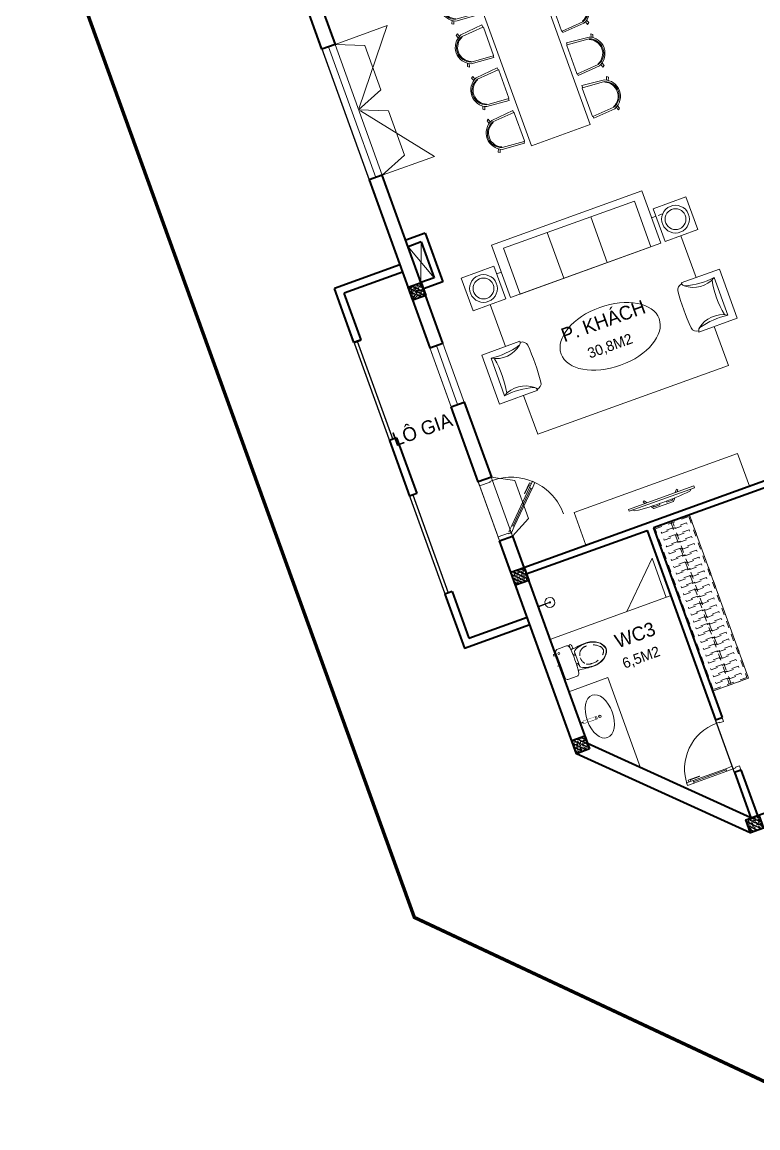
# Model space of a CAD drawing. Header units: metres. Extents: x 568336 to 569219, y 2065964 to 2066430.
# Drawn here: x 568574.76 to 568585.35, y 2066333.66 to 2066349.57 of the extents above; entities that cross this region are included whole.
import ezdxf

# ---------------------------------------------------------------- set-up
doc = ezdxf.new("R2010")
doc.units = ezdxf.units.M
for name, pattern in [('$AUDIT_BAD_LTYPE2', [0]), ('HIDDEN', [0.375, 0.25, -0.125]), ('HIDDEN2', [0.1875, 0.125, -0.0625]), ('X-5M-G-MB PHONGNGU$0$HIDDEN2', [0.1875, 0.125, -0.0625]), ('xref-thap C (mb tang 32-2)$0$HIDDEN', [0.375, 0.25, -0.125])]:
    doc.linetypes.add(name, pattern=pattern)
doc.layers.get('0').update_dxf_attribs({"linetype": 'CONTINUOUS'})
doc.layers.get('DEFPOINTS').update_dxf_attribs({"linetype": 'CONTINUOUS'})
for name, color, linetype, lineweight in [('-DIM', 9, 'CONTINUOUS', 13), ('-DOOR', 137, 'CONTINUOUS', 9), ('-FURNITURE', 46, 'CONTINUOUS', 9), ('-HATCH', 8, 'CONTINUOUS', 5), ('-HIDE', 3, 'HIDDEN', 13), ('-LINE1', 7, 'CONTINUOUS', 18), ('-LINE2', 252, 'CONTINUOUS', 9), ('-STEEL1', 1, 'CONTINUOUS', 35), ('-WALL', 4, 'CONTINUOUS', 35), ('TEXT25', 2, 'CONTINUOUS', 13)]:
    doc.layers.add(name, color=color, linetype=linetype, lineweight=lineweight)
for name, color, linetype in [('-HATCH CONCRETE', 54, 'CONTINUOUS'), ('LoLK', 6, 'CONTINUOUS'), ('TIMDUONG', 1, 'CONTINUOUS')]:
    doc.layers.add(name, color=color, linetype=linetype)
doc.styles.add('SVN_AVO_thuong', font='')
doc.styles.add('T1', font='', dxfattribs={"height": 200})
doc.styles.get('SVN_AVO_thuong').set_extended_font_data('SVN-Avo')
doc.styles.get('T1').set_extended_font_data('VNgeometric Light')

# ---------------------------------------------------------------- blocks, each defined once
blk = doc.blocks.new('*U243')
at = {"linetype": 'X-5M-G-MB PHONGNGU$0$HIDDEN2'}
for points in [[(0, 600.0000000004657), (0, 0), (2722.176545801273, -1.003672387826384e-09), (2722.176545801273, 599.9999999994619)], [(2702.176545801273, 579.9996613713886), (2702.176545801273, 19.99966137138877), (20, 20.00000000046566), (20, 580.0000000004657)], [(2702.176545801273, 286.6991212944708), (2702.176545801273, 313.0991212943777), (20, 313.0991212953813), (19.99999859370291, 286.6991212952417)], [(113.7817614636733, 319.1750910408318), (109.4317788550979, 319.1750910408318), (109.4317788550979, 280.441767644881), (113.7817614636733, 280.441767644881)], [(227.7817614636733, 319.1750910407849), (223.4317788550979, 319.1750910407849), (223.4317788550979, 280.4417676448341), (227.7817614636733, 280.4417676448341)], [(341.7817614636733, 319.175091040738), (337.4317788550979, 319.175091040738), (337.4317788550979, 280.4417676447872), (341.7817614636733, 280.4417676447872)], [(455.7817614636733, 319.1750910406911), (451.4317788550979, 319.1750910406911), (451.4317788550979, 280.4417676447403), (455.7817614636733, 280.4417676447403)], [(569.7817614636733, 319.1750910406442), (565.431778855098, 319.1750910406442), (565.431778855098, 280.4417676446934), (569.7817614636733, 280.4417676446934)], [(683.7817614636733, 319.1750910405973), (679.431778855098, 319.1750910405973), (679.431778855098, 280.4417676446465), (683.7817614636733, 280.4417676446465)], [(797.7817614636733, 319.1750910405504), (793.431778855098, 319.1750910405504), (793.431778855098, 280.4417676445996), (797.7817614636733, 280.4417676445996)], [(911.7817614636733, 319.1750910405035), (907.431778855098, 319.1750910405035), (907.431778855098, 280.4417676445527), (911.7817614636733, 280.4417676445527)], [(1025.781761463673, 319.1750910404566), (1021.431778855098, 319.1750910404566), (1021.431778855098, 280.4417676445057), (1025.781761463673, 280.4417676445057)], [(1139.781761463673, 319.1750910404097), (1135.431778855098, 319.1750910404097), (1135.431778855098, 280.4417676444588), (1139.781761463673, 280.4417676444588)], [(1253.781761463673, 319.1750910403628), (1249.431778855098, 319.1750910403628), (1249.431778855098, 280.4417676444119), (1253.781761463673, 280.4417676444119)], [(1367.781761463673, 319.1750910403159), (1363.431778855098, 319.1750910403159), (1363.431778855098, 280.441767644365), (1367.781761463673, 280.441767644365)], [(1481.781761463673, 319.175091040269), (1477.431778855098, 319.175091040269), (1477.431778855098, 280.4417676443181), (1481.781761463673, 280.4417676443181)], [(1595.781761463673, 319.175091040222), (1591.431778855098, 319.175091040222), (1591.431778855098, 280.4417676442712), (1595.781761463673, 280.4417676442712)], [(1709.781761463673, 319.1750910401751), (1705.431778855098, 319.1750910401751), (1705.431778855098, 280.4417676442243), (1709.781761463673, 280.4417676442243)], [(1823.781761463673, 319.1750910401282), (1819.431778855098, 319.1750910401282), (1819.431778855098, 280.4417676441774), (1823.781761463673, 280.4417676441774)], [(1937.781761463673, 319.1750910400813), (1933.431778855098, 319.1750910400813), (1933.431778855098, 280.4417676441305), (1937.781761463673, 280.4417676441305)], [(2051.781761463673, 319.1750910400344), (2047.431778855098, 319.1750910400344), (2047.431778855098, 280.4417676440836), (2051.781761463673, 280.4417676440836)], [(2165.781761463673, 319.1750910399875), (2161.431778855098, 319.1750910399875), (2161.431778855098, 280.4417676440366), (2165.781761463673, 280.4417676440366)], [(2279.781761463673, 319.1750910399406), (2275.431778855098, 319.1750910399406), (2275.431778855098, 280.4417676439897), (2279.781761463673, 280.4417676439897)], [(2393.781761463673, 319.1750910398937), (2389.431778855098, 319.1750910398937), (2389.431778855098, 280.4417676439429), (2393.781761463673, 280.4417676439429)], [(2507.781761463673, 319.1750910398468), (2503.431778855098, 319.1750910398468), (2503.431778855098, 280.441767643896), (2507.781761463673, 280.441767643896)], [(2621.781761463673, 319.1750910397999), (2617.431778855098, 319.1750910397999), (2617.431778855098, 280.4417676438491), (2621.781761463673, 280.4417676438491)]]:
    blk.add_lwpolyline(points, close=True, dxfattribs=at)
for points in [[(122.2409142897814, 313.1103512093413), (122.2409142897814, 515.2497102723445), (100.1765458012815, 515.2497102723445), (100.1765458012815, 313.1103512093413)], [(236.2409142897814, 313.1103512092944), (236.2409142897814, 515.2497102722975), (214.1765458012815, 515.2497102722975), (214.1765458012815, 313.1103512092944)], [(350.2409142897814, 313.1103512092475), (350.2409142897814, 515.2497102722507), (328.1765458012815, 515.2497102722507), (328.1765458012815, 313.1103512092475)], [(464.2409142897814, 313.1103512092006), (464.2409142897814, 515.2497102722037), (442.1765458012815, 515.2497102722037), (442.1765458012815, 313.1103512092006)], [(578.2409142897814, 313.1103512091537), (578.2409142897814, 515.2497102721569), (556.1765458012815, 515.2497102721569), (556.1765458012815, 313.1103512091537)], [(692.2409142897814, 313.1103512091068), (692.2409142897814, 515.24971027211), (670.1765458012815, 515.24971027211), (670.1765458012815, 313.1103512091068)], [(806.2409142897814, 313.1103512090599), (806.2409142897814, 515.249710272063), (784.1765458012815, 515.249710272063), (784.1765458012815, 313.1103512090599)], [(920.2409142897814, 313.110351209013), (920.2409142897814, 515.2497102720162), (898.1765458012815, 515.2497102720162), (898.1765458012815, 313.110351209013)], [(1034.240914289781, 313.1103512089661), (1034.240914289781, 515.2497102719692), (1012.176545801281, 515.2497102719692), (1012.176545801281, 313.1103512089661)], [(1148.240914289781, 313.1103512089192), (1148.240914289781, 515.2497102719224), (1126.176545801281, 515.2497102719224), (1126.176545801281, 313.1103512089192)], [(1262.240914289781, 313.1103512088723), (1262.240914289781, 515.2497102718754), (1240.176545801281, 515.2497102718754), (1240.176545801281, 313.1103512088723)], [(1376.240914289781, 313.1103512088254), (1376.240914289781, 515.2497102718285), (1354.176545801281, 515.2497102718285), (1354.176545801281, 313.1103512088254)], [(1490.240914289781, 313.1103512087785), (1490.240914289781, 515.2497102717816), (1468.176545801281, 515.2497102717816), (1468.176545801281, 313.1103512087785)], [(1604.240914289781, 313.1103512087315), (1604.240914289781, 515.2497102717347), (1582.176545801281, 515.2497102717347), (1582.176545801281, 313.1103512087315)], [(1718.240914289781, 313.1103512086846), (1718.240914289781, 515.2497102716878), (1696.176545801281, 515.2497102716878), (1696.176545801281, 313.1103512086846)], [(1832.240914289781, 313.1103512086377), (1832.240914289781, 515.2497102716409), (1810.176545801281, 515.2497102716409), (1810.176545801281, 313.1103512086377)], [(1946.240914289781, 313.1103512085908), (1946.240914289781, 515.2497102715939), (1924.176545801281, 515.2497102715939), (1924.176545801281, 313.1103512085908)], [(2060.240914289781, 313.1103512085439), (2060.240914289781, 515.2497102715471), (2038.176545801281, 515.2497102715471), (2038.176545801281, 313.1103512085439)], [(2174.240914289781, 313.110351208497), (2174.240914289781, 515.2497102715001), (2152.176545801281, 515.2497102715001), (2152.176545801281, 313.110351208497)], [(2288.240914289781, 313.1103512084501), (2288.240914289781, 515.2497102714533), (2266.176545801281, 515.2497102714533), (2266.176545801281, 313.1103512084501)], [(2402.240914289781, 313.1103512084032), (2402.240914289781, 515.2497102714063), (2380.176545801281, 515.2497102714063), (2380.176545801281, 313.1103512084032)], [(2516.240914289781, 313.1103512083563), (2516.240914289781, 515.2497102713594), (2494.176545801281, 515.2497102713594), (2494.176545801281, 313.1103512083563)], [(2630.240914289781, 313.1103512083094), (2630.240914289781, 515.2497102713126), (2608.176545801281, 515.2497102713126), (2608.176545801281, 313.1103512083094)], [(100.1765458012815, 286.7103512094345), (100.1765458012815, 92.0852110228024), (122.2409142897814, 92.0852110228024), (122.2409142897814, 286.7103512094345)], [(214.1765458012815, 286.7103512093876), (214.1765458012815, 92.08521102275549), (236.2409142897814, 92.08521102275549), (236.2409142897814, 286.7103512093876)], [(328.1765458012815, 286.7103512093407), (328.1765458012815, 92.08521102270858), (350.2409142897814, 92.08521102270858), (350.2409142897814, 286.7103512093407)], [(442.1765458012815, 286.7103512092938), (442.1765458012815, 92.08521102266168), (464.2409142897814, 92.08521102266168), (464.2409142897814, 286.7103512092938)], [(556.1765458012815, 286.7103512092469), (556.1765458012815, 92.08521102261477), (578.2409142897814, 92.08521102261477), (578.2409142897814, 286.7103512092469)], [(670.1765458012815, 286.7103512092), (670.1765458012815, 92.08521102256786), (692.2409142897814, 92.08521102256786), (692.2409142897814, 286.7103512092)], [(784.1765458012815, 286.7103512091531), (784.1765458012815, 92.08521102252095), (806.2409142897814, 92.08521102252095), (806.2409142897814, 286.7103512091531)], [(898.1765458012815, 286.7103512091062), (898.1765458012815, 92.08521102247404), (920.2409142897814, 92.08521102247404), (920.2409142897814, 286.7103512091062)], [(1012.176545801281, 286.7103512090592), (1012.176545801281, 92.08521102242715), (1034.240914289781, 92.08521102242715), (1034.240914289781, 286.7103512090592)], [(1126.176545801281, 286.7103512090123), (1126.176545801281, 92.08521102238024), (1148.240914289781, 92.08521102238024), (1148.240914289781, 286.7103512090123)], [(1240.176545801281, 286.7103512089654), (1240.176545801281, 92.08521102233333), (1262.240914289781, 92.08521102233333), (1262.240914289781, 286.7103512089654)], [(1354.176545801281, 286.7103512089186), (1354.176545801281, 92.08521102228642), (1376.240914289781, 92.08521102228642), (1376.240914289781, 286.7103512089186)], [(1468.176545801281, 286.7103512088717), (1468.176545801281, 92.0852110222395), (1490.240914289781, 92.0852110222395), (1490.240914289781, 286.7103512088717)], [(1582.176545801281, 286.7103512088247), (1582.176545801281, 92.0852110221926), (1604.240914289781, 92.0852110221926), (1604.240914289781, 286.7103512088247)], [(1696.176545801281, 286.7103512087778), (1696.176545801281, 92.0852110221457), (1718.240914289781, 92.0852110221457), (1718.240914289781, 286.7103512087778)], [(1810.176545801281, 286.7103512087309), (1810.176545801281, 92.08521102209879), (1832.240914289781, 92.08521102209879), (1832.240914289781, 286.7103512087309)], [(1924.176545801281, 286.710351208684), (1924.176545801281, 92.08521102205188), (1946.240914289781, 92.08521102205188), (1946.240914289781, 286.710351208684)], [(2038.176545801281, 286.7103512086371), (2038.176545801281, 92.08521102200497), (2060.240914289781, 92.08521102200497), (2060.240914289781, 286.7103512086371)], [(2152.176545801281, 286.7103512085902), (2152.176545801281, 92.08521102195806), (2174.240914289781, 92.08521102195806), (2174.240914289781, 286.7103512085902)], [(2266.176545801281, 286.7103512085433), (2266.176545801281, 92.08521102191116), (2288.240914289781, 92.08521102191116), (2288.240914289781, 286.7103512085433)], [(2380.176545801281, 286.7103512084964), (2380.176545801281, 92.08521102186425), (2402.240914289781, 92.08521102186425), (2402.240914289781, 286.7103512084964)], [(2494.176545801281, 286.7103512084495), (2494.176545801281, 92.08521102181734), (2516.240914289781, 92.08521102181734), (2516.240914289781, 286.7103512084495)], [(2608.176545801281, 286.7103512084026), (2608.176545801281, 92.08521102177043), (2630.240914289781, 92.08521102177043), (2630.240914289781, 286.7103512084026)]]:
    blk.add_lwpolyline(points, dxfattribs=at)
blk = doc.blocks.new('ghe 400')
blk.add_wipeout([(-230.18867924437518, 7.547169807400223), (-200.0000000009204, 309.4339622607183), (-194.44181669050522, 322.2332054417873), (-188.77143577672973, 333.36406349605613), (-230.1886792450075, 347.1698113182533), (-215.09433962401909, 369.81132075100254), (-175.84824801372565, 354.11288410781253), (-147.27426522626547, 387.0010055543705), (-125.46553694424324, 404.94054309733156), (-96.60556802359702, 422.40516945156014), (-61.06395139734923, 436.467637745561), (-31.892588169287592, 442.9389499862957), (1.810754054732115, 445.3084971378314), (25.363171995651783, 443.81574772336876), (48.970076927283344, 439.66838338456614), (69.6070613605525, 433.74376242779385), (91.94279312028607, 424.6786215899938), (114.72942051153655, 412.1693786348003), (126.97826376540934, 403.84447503656156), (140.4397397866892, 393.1503139008121), (154.96338411631473, 379.40719171667274), (166.56400400887833, 366.3365674004458), (175.84824801407558, 354.112884106969), (215.09433962563503, 369.81132075311143), (230.1886792474677, 347.16981131783086), (188.77143577876745, 333.36406349436857), (199.99999996751967, 309.4339623510041), (222.6415094349827, 7.547169807123282), (199.4339622647642, 7.547169809166917), (194.61095721848824, -2.599335857667029e-09), (-194.61095721648053, -4.5497472456190735e-09), (-198.27631863994839, 1.5992463081383903), (-199.4339622650075, 7.5471698091935195)]).dxf.layer = '-LINE2'
at = {"layer": '-FURNITURE', "linetype": 'Continuous'}
for points in [[(-175.8482480105013, 354.1128841089085), (-215.0943396259099, 369.8113207584247), (-230.1886792462319, 347.1698113204911), (-188.7714357730001, 333.3640634976327)], [(-199.4339622668922, 7.54716981202364), (-230.1886792425066, 7.547169807367027), (-199.9999999981374, 309.4339622640982)], [(-177.3584905620664, 301.8867924520746), (-169.8113207574934, 301.8867924520746)], [(-177.3584905620664, 301.8867924520746), (-169.8113207574934, 301.8867924520746)], [(177.358490569517, 301.8867924520746), (169.8113207556307, 301.8867924539372)], [(175.8482480142266, 354.1128841126338), (215.0943396259099, 369.8113207528368), (230.1886792462319, 347.1698113223538), (188.7714357785881, 333.3640634929761)], [(222.6415094323456, 7.547169811092317), (199.9999999962747, 309.4339622640982)], [(199.4339622631669, 7.547169807367027), (222.6415094323456, 7.547169811092317)]]:
    blk.add_lwpolyline(points, dxfattribs=at)
blk.add_lwpolyline([(177.358490569517, 301.8867924520746), (199.5969537682831, 5.373949736356735, -0.4363134021215077), (194.6109572146088, -9.313225746154785e-10), (-194.6109572183341, -2.793967723846436e-09, -0.4363134021215077), (-199.5969537720084, 5.373949742875993), (-177.3584905620664, 301.8867924520746)], format="xyb", dxfattribs=at)
for centre, radius, start, end in [((3.725290298461914e-09, 230.1886792453006), 215.1274386989701, 21.61477901766715, 158.3852210815501), ((-1.862645149230957e-09, 243.5072142081335), 186.7196008241607, 18.21955213301437, 161.7804477656144), ((9.313225746154785e-09, 231.4543435731903), 183.8385555632603, 22.52715178835513, 157.4728481623555)]:
    blk.add_arc(centre, radius, start, end, dxfattribs=at)
blk = doc.blocks.new('ghee')
at = {"layer": '-DIM', "xscale": -0.9999999999999998, "rotation": 179.9999999999999}
blk.add_blockref('ghe 400', (-9.48268585652113, -100.0000000018626), dxfattribs=at)
blk = doc.blocks.new('ban6c 1100x2000')
at = {"layer": '-LINE1', "xscale": 1.104166666672837, "yscale": 1.104166666672837, "zscale": 1.104166666672837, "rotation": 270}
blk.add_blockref('ghee', (-359.8814298537036, -244.637132326694), dxfattribs=at)
at = {"layer": '-FURNITURE'}
blk.add_lwpolyline([(-399.9999999999709, -550.0000000526197), (500.0000000000291, -550), (500, 2050.00000002631), (-400, 2049.99999997369)], close=True, dxfattribs=at)
at = {"layer": '-LINE1', "yscale": 1.104166666672837, "zscale": 1.104166666672837}
for p, xscale, rotation in [((-359.8814298518118, 1717.862867674732), 1.104166666672837, 270), ((459.8814298518118, 1717.862867674732), -1.104166666672837, 90), ((-359.8814298518118, 1063.696201006533), 1.104166666672837, 270), ((459.8814298518118, 1063.696201006533), -1.104166666672837, 90), ((-359.8814298537036, 409.5295343415055), 1.104166666672837, 270), ((459.8814298537036, 409.5295343415055), -1.104166666672837, 90), ((459.8814298537036, -244.637132326694), -1.104166666672837, 90)]:
    blk.add_blockref('ghee', p, dxfattribs=dict(at, xscale=xscale, rotation=rotation))
blk = doc.blocks.new('ghe11asdsdsdsd')
at = {"layer": '-FURNITURE', "ltscale": 5}
for p, q in [((-454.1512245237245, 641.9073886275291), (-454.093361600535, -60.42008052262099)), ((446.9845405295782, 642.5119281820953), (445.2090906954836, -59.49456913078757)), ((339.4434767446655, 74.7769195077999), (-347.9447826922697, 73.86721415390639)), ((445.2090906954836, -59.49456913078757), (-454.093361600535, -60.42008052262099))]:
    blk.add_line(p, q, dxfattribs=at)
for centre, radius, start, end in [((-556.8192392717756, 172.0380743239075), 480.9551723817158, 73.62802494144414, 77.67439557183955), ((-329.6609394550032, 640.4347183164282), 102.5030657496747, 97.790878171796, 180.4720192216976), ((-435.3449582978792, 585.5188594441861), 49.99999999999999, 17.29045382422632, 73.62802494144414), ((-752.7215750947944, 311.3200961878028), 469.2846926992153, 329.6029749418909, 39.82713105222346), ((-1717.077797784907, 235.4868877488407), 1378.639231958857, 353.2676599931669, 15.34770349738529), ((13.76703277978231, -3057.035900902003), 3815.794779152998, 85.15051378916075, 95.37323135559144), ((744.7327549548354, 311.2790322922665), 469.2468948897888, 140.0381535895592, 210.2652298418676), ((1708.833027020766, 233.2264510887835), 1378.526022415482, 164.5192846221356, 186.6002375866197), ((322.4963123202615, 643.5363927781655), 102.5030657496747, 359.5521671507362, 82.23330821456577), ((428.017340289487, 586.1773279104382), 49.99999999999999, 106.2083736517696, 162.5459446768903), ((548.310481298744, 172.35137315467), 480.9551723817158, 102.1620030057203, 106.2083736517696), ((-1.445652381749824, -1576.057105405802), 1730.279692069412, 79.6029490361376, 100.5814174655623)]:
    blk.add_arc(centre, radius, start, end, dxfattribs=at)
blk = doc.blocks.new('GHE600')
at = {"layer": '-FURNITURE'}
for p, q in [((269949.5421851056, 8709.741290517763), (270649.5421851056, 8709.74129051782)), ((269949.5421851289, 8043.074623851076), (270649.5421851289, 8043.074623851135))]:
    blk.add_line(p, q, dxfattribs=at)
for points in [[(270145.5337149384, 9594.84705863762), (270145.5337150262, 10094.84705863762), (270645.5337150262, 10094.84705854984), (270645.5337149384, 9594.847058549843)], [(269849.5421851288, 9526.40795718442), (270649.5421851288, 9526.407957184478), (270649.5421851639, 7226.407957184478), (269849.5421851639, 7226.40795718442)], [(269949.5421851288, 9376.40795718442), (270649.5421851288, 9376.407957184478), (270649.5421851639, 7376.407957184478), (269949.5421851639, 7376.40795718442)], [(270145.5337145109, 7157.96885590817), (270145.5337144231, 6657.96885590817), (270645.5337144231, 6657.968855820392), (270645.5337145109, 7157.968855820392)]]:
    blk.add_lwpolyline(points, close=True, dxfattribs=at)
at = {"layer": '-FURNITURE', "elevation": -1.348764000838661e-08}
for points in [[(271286.9253059005, 9830.321753277356), (270645.53371498, 9832.18215255058)], [(272037.8126997925, 6909.345592938189), (272633.6221192031, 6907.537773812626), (272633.6585346201, 9823.095600669185), (272037.874818299, 9826.334833337169)], [(270262.0588059474, 9594.847058617102), (270262.0583521723, 9526.40795718442)], [(270262.0260181179, 7226.40795718439), (270262.0255643428, 7157.968855887651)], [(270645.5337144685, 6916.624135324557), (271286.6504318018, 6913.272511655086)]]:
    blk.add_lwpolyline(points, dxfattribs=at)
at = {"layer": '-FURNITURE'}
for centre, radius in [((270395.5337149822, 9844.847058593674), 200), ((270395.5337149822, 9844.847058593674), 150), ((270395.5337144671, 6907.968855864223), 200), ((270395.5337144671, 6907.968855864223), 150)]:
    blk.add_circle(centre, radius, dxfattribs=at)
at = {"layer": '-FURNITURE', "extrusion": (0, 0, -1)}
blk.add_ellipse((271661.9002663364, 8365.294462872116), major_axis=(3.669220623812561e-13, 749.5763598198391), ratio=0.5899940615450746, dxfattribs=at)
at = {"layer": '-FURNITURE', "zscale": 0.83397927038413}
for p, xscale, yscale, rotation in [((271659.4476334748, 10145.29901697894, -5.948631914765009e-09), 0.83397927038413, 0.83397927038413, 179.9447021404027), ((271659.4476334748, 6607.516897389956, -5.948631914765009e-09), -0.8339792703841301, 0.8339792703841301, 0.05529785959737722)]:
    blk.add_blockref('ghe11asdsdsdsd', p, dxfattribs=dict(at, xscale=xscale, yscale=yscale, rotation=rotation))
blk = doc.blocks.new('*U18')
at = {"linetype": '$AUDIT_BAD_LTYPE2'}
for p, q in [((70, 100), (69.99999999999999, 599.9999999999982)), ((89.99999999999999, 599.9999999999982), (90, 100))]:
    blk.add_line(p, q, dxfattribs=at)
for points in [[(49.99999999999999, 599.9999999999982), (89.99999999999999, 599.9999999999982), (89.99999999999999, 699.9999999999982), (49.99999999999999, 699.9999999999982), (49.99999999999999, 599.9999999999982)], [(49.99999999999999, 602.9059272893337), (50, 100)], [(50, 100), (90, 100), (90, 0), (50, 0), (50, 100)]]:
    blk.add_lwpolyline(points)
for points in [[(118.2698876160139, 494.5156181119073), (118.2698876160139, 664.1349438079906), (89.99999999999999, 664.1349438079906), (89.99999999999999, 635.8650561920058), (112.6159100928053, 635.8650561920058), (112.6159100928053, 494.5156181119073)], [(0, 0), (50, 0), (50, -40), (60, -40), (60, -100.0001724930698), (0, -100.0001724930698)], [(799.9999999999982, 7.105427357601134e-15), (749.9999999999982, 7.105427357601134e-15), (749.9999999999982, -40), (739.9999999999982, -40), (739.9999999999982, -100.0001724930698), (799.9999999999982, -100.0001724930698)]]:
    blk.add_lwpolyline(points, close=True)
at = {"linetype": '$AUDIT_BAD_LTYPE2', "ltscale": 0.3}
blk.add_arc((50, 0), 699.9999999999982, 0, 90, dxfattribs=at)
blk = doc.blocks.new('Sink_Cicle')
blk.add_lwpolyline([(17.49999987077899, -50.00226151314564), (-17.49999987077899, -49.99773848685436), (-17.51615354442038, -252.2967581441626), (17.48384613892995, -252.3012811850058)], close=True)
blk.add_circle((0, -300), 17.5)
at = {"layer": 'DEFPOINTS'}
blk.add_line((0, -100), (0, 0), dxfattribs=at)
blk.add_wipeout([(17.499999870775355, -50.00226151314928), (-17.49999987078263, -49.99773848685436), (-17.516153544427652, -252.29675814416623), (17.48384613892631, -252.3012811850058)])
at = {"layer": '-FURNITURE', "linetype": 'Continuous'}
blk.add_ellipse((0, -300), major_axis=(-325, 0), ratio=0.5846153846153846, dxfattribs=at)
blk.add_line((-17.51421511289664, -237.2967582757119), (17.48578462866135, -237.3012813020032))
blk = doc.blocks.new('A$C18091ED7')
for p, q in [((9.957147995010018e-09, -42.13376978135784), (0, -3.786117304116488e-07)), ((146.1412317672475, -26.59467297248193), (179.181621938591, -26.59467296488583)), ((146.1412317672475, -26.59467297248193), (146.1412317680188, -30.17859706786112)), ((146.1412317680188, -30.17859706786112), (165.7503655985456, -30.17859706340823)), ((153.0594147269658, -36.79204952501459), (146.1412317680188, -30.17859706786112)), ((152.3191092506386, -2.717133611440659e-07), (152.3191092568413, -26.59467297093943)), ((152.3191092506386, -2.717133611440659e-07), (179.1816219322718, -2.654269337654114e-07)), ((153.0594147269658, -36.79204952501459), (165.7503656001572, -36.79204952192958)), ((153.0594147275151, -39.73033438943094), (153.0594147269658, -36.79204952501459)), ((153.0594147275151, -39.73033438943094), (178.4413164740145, -39.73033438349376)), ((153.0594147275151, -39.73033438943094), (178.4413164740145, -39.73033438349376)), ((153.0594147275151, -39.73033438943094), (153.0594147281554, -42.13376974494895)), ((185.3594994290725, -30.17859705851879), (165.7503655985456, -30.17859706340823)), ((178.4413164733487, -36.79204951884458), (165.7503656001572, -36.79204952192958)), ((185.3594994290725, -30.17859705851879), (178.4413164733487, -36.79204951884458)), ((178.4413164733487, -36.79204951884458), (178.4413164740145, -39.73033438349376)), ((178.4413164740145, -39.73033438349376), (178.4413164746547, -42.1337697392446)), ((179.1816219322718, -2.654269337654114e-07), (179.181621938591, -26.59467296488583)), ((179.181621938591, -26.59467296488583), (185.3594994283012, -26.59467296337243)), ((185.3594994283012, -26.59467296337243), (185.3594994290725, -30.17859705851879)), ((-83.25994817525861, -267.3592828898691), (-83.259948167517, -299.9634285944048)), ((-83.25994817257379, -278.4883151478134), (-83.25994817046012, -287.6388527823146)), ((-60.91100930959874, -290.0299398849311), (-83.25994816994717, -290.0299398901407)), ((-62.88950393904452, -265.3807882612164), (-81.28145355204106, -265.3807882657275)), ((-60.91100931491019, -267.3592828844266), (-60.91100930728498, -299.9634285889624)), ((60.9110093945892, -267.3592828557594), (60.9110094022144, -299.9634285600623)), ((60.91100939990065, -290.029939856031), (83.25994826024908, -290.0299398510542)), ((62.88950401780676, -265.3807882316178), (81.2814536308033, -265.3807882273395)), ((83.25994825493763, -267.3592828505498), (83.25994826256283, -299.9634285550856)), ((83.25994825750604, -278.488315108727), (83.2599482596197, -287.6388527429954)), ((165.3959958605519, -261.9873972070927), (165.3959958671003, -289.7349902229907)), ((167.8691141396885, -259.5142789271486), (228.0810223811895, -259.5142789128586)), ((167.8691141472664, -292.2081085020036), (206.7175896017579, -292.2081084926904)), ((230.5541406641933, -274.3229751045001), (230.5541406613593, -261.9873971916386))]:
    blk.add_line(p, q)
for points in [[(230.0000000517721, -218.5046414944518, -0.1374073801801567), (225.4781190853137, -234.6482587013161), (221.7949787454636, -240.7070387715066, -0.2360805181595358), (198.2560902649639, -255.4947853636986, -0.0519608230665726), (-198.2560901437319, -255.4947854572965, -0.236080518165078), (-221.7949786317113, -240.7070388760185), (-225.4781189743626, -234.6482588077488, -0.1374073801809237), (-229.9999999484608, -218.5046416030382), (-229.9999999831671, -71.98694829508895, -0.1989123673786679), (-226.3782021181105, -63.2431547633314), (-208.8906150607545, -45.75556769772083, -0.1989123673792025), (-200.1468215308087, -42.13376982865157), (9.971699910238385e-09, -42.13376978135784), (200.1468215506357, -42.13376973403501, -0.1989123673792025), (208.8906150822841, -45.75556759897154), (226.3782021480001, -63.24315465634572, -0.1989123673791691), (230.0000000170658, -71.98694818626973)], [(144.14367173758, -618.9627606730501, -0.2124047892419209), (26.30999211127346, -734.491494372196, -0.0276853236339062), (-0.5628229983012716, -738.609219571983, -0.0222792448073508), (-26.30999181118386, -734.4914943844487, -0.2124047892421136), (-144.1436714920528, -618.9627607410075, -0.1427957259999892), (-167.2376623962118, -428.0139674870588, -0.0930051380368448), (-127.9331820271946, -309.1271633332653, -0.2564387014614383), (-111.240849547703, -299.9634286007786), (4.746470949612558e-08, -299.9634285748762), (111.2408496426324, -299.9634285482753, -0.2564387014619951), (127.933182126606, -309.1271632729331, -0.0930051380368741), (167.2376625517572, -428.0139674081001, -0.1427957260000456)]]:
    blk.add_lwpolyline(points, format="xyb", close=True)
at = {"linetype": 'xref-thap C (mb tang 32-2)$0$HIDDEN', "ltscale": 100}
blk.add_lwpolyline([(61.00044987679576, -669.0176259216969, -0.1990312026443698), (1.417429302819073e-07, -698.769823720475, -0.1990312026443799), (-61.00044960746891, -669.0176259504806, -0.2189240232571595), (-131.9321382956405, -478.313622940972, -0.1537914605682739), (-112.4681372026971, -403.989815428853, -0.2367011859554165), (5.876427167095244e-08, -347.5870280214876, -0.2367011859554843), (112.4681373467611, -403.9898153757968, -0.1537914605681893), (131.9321384748619, -478.313622878748, -0.2189240232571754)], format="xyb", close=True, dxfattribs=at)
blk.add_circle((165.7503656100234, -78.39166221523192), 13.90362011701458)
for centre, radius, start, end in [((-81.28145355158267, -267.3592828894034), 1.978494623656905, 90.00000001354867, 180.0000000133402), ((-62.88950393858613, -267.3592828848923), 1.978494623656905, 1.334021322268115e-08, 90.00000001354867), ((62.88950401826514, -267.3592828552937), 1.978494623656905, 90.00000001354867, 180.0000000133402), ((81.28145363126168, -267.3592828510155), 1.978494623656905, 1.334021322268115e-08, 90.00000001354867), ((167.8691141402633, -261.9873972065106), 2.473118279571131, 90.00000001354867, 180.0000000133402), ((167.8691141466952, -289.7349902224087), 2.473118279571131, 180.0000000133402, 270.0000000135486), ((206.717589598069, -276.6690117186226), 15.53909677420133, 270.0000000135486, 306.4658507565522), ((168.3527972659103, -224.7572911087773), 80.08895368617857, 306.4658507565522, 320.3122930343796), ((228.0810223845983, -274.3229751050822), 2.473118279571131, 320.3122930343796, 1.334021322268115e-08)]:
    blk.add_arc(centre, radius, start, end)
for points, knots in [([(-155.6468228230951, -259.4535552573798), (-156.6353001506941, -267.2522313103836), (-164.2940232875517, -328.394745314552), (-169.1545302536251, -385.0939582949213), (-183.68571763406, -527.7705276800843), (-135.602968026873, -679.1126648240606), (-50.29344375100118, -735.2493608418445), (-19.70048385594782, -741.0901266933652), (1.531116140540689e-07, -743.6724421556864)], [130.6139379315478, 130.6139379315478, 130.6139379315478, 130.6139379315478, 152.8521090939923, 311.1293507817257, 417.703951170228, 561.3833927516608, 697.6926317810714, 710.812262267882, 710.812262267882, 710.812262267882, 710.812262267882]), ([(155.6468228994709, -259.4535551877343), (156.6353002305841, -267.2522312389628), (164.2940233960289, -328.3947452375724), (169.1545303888706, -385.0939582149149), (183.6857178367027, -527.7705275934422), (135.6029683008201, -679.1126647599449), (50.29344405157826, -735.2493608178338), (19.70048415924612, -741.0901266841101), (1.530679583083838e-07, -743.6724421554536)], [130.613937934949, 130.613937934949, 130.613937934949, 130.613937934949, 152.8521090939923, 311.1293507817257, 417.703951170228, 561.3833927516608, 697.6926317810714, 710.812262267882, 710.812262267882, 710.812262267882, 710.812262267882])]:
    blk.add_open_spline(points, degree=3, knots=knots)
blk = doc.blocks.new('shower')
for points in [[(180919.3447017173, -32316.45425928477), (180912.3337561736, -32316.45425928477), (180912.3337561736, -32146.62790954509), (180919.3447017173, -32146.62790954509)], [(180929.3839969719, -32326.62790954066), (180902.2944609144, -32326.62790954066), (180902.2944609144, -32316.45425928477), (180929.3839969719, -32316.45425928477)]]:
    blk.add_lwpolyline(points, close=True)
for radius, start, end in [(72, 272.7906698559544, 267.2093301440456), (8.346062492523743, 294.8355446212717, 245.1644553787283)]:
    blk.add_arc((180915.8392289462, -32146.62790954416), radius, start, end)
blk = doc.blocks.new('XR.MB.LM123$0$tvi 1')
blk.add_lwpolyline([(28.54445810673496, -2.291926648467779e-10), (28.54445810673496, -999.9999999999964), (-7.275957614183426e-12, -1000), (0, 0)], close=True)
for points in [[(28.54445810680045, -50.31958968611434), (52.37372755713295, -80.86315460130209)], [(-24.09820395050338, -235.5599978379832), (-39.09879504836863, -251.7939635238108)], [(0, -284.7849796677438), (-39.09879504836863, -251.7939635238108)], [(0, -255.9952397129928), (-24.09820395050338, -235.5599978379832)], [(69.66229681991535, -315.0836646851385), (111.1934016081432, -350.2927865858655), (111.193401608034, -649.712917566063), (69.68611289083492, -684.9110379843005)], [(89.09002233762294, -445.7449799550195), (89.09002233762294, -359.9578938602899), (70.91298945683957, -344.6203678706661)], [(89.09002233762294, -445.7449799550195), (73.49991829216015, -445.7449799550232)], [(89.09002233768115, -554.2550200447404), (89.09002233773936, -640.0421061392371), (70.91298945678864, -655.3796321293303)], [(89.09002233768115, -554.2550200447404), (73.49991829216015, -554.2550200447404)], [(0, -715.2150203320198), (-39.09879504836863, -748.2060364759491)], [(-24.09820395050338, -764.4400021620095), (-39.09879504836863, -748.2060364759491)], [(0, -744.004760287), (-24.09820395050338, -764.4400021620095)], [(28.54445810674224, -949.680410313882), (52.37372755713295, -919.1368453984578)]]:
    blk.add_lwpolyline(points)
blk.add_arc((-4025.16618952866, -499.9999999999964), 4099.025185406737, 354.1310878512652, 5.868912148527433)
blk = doc.blocks.new('*U174')
at = {"linetype": '$AUDIT_BAD_LTYPE2'}
for p, q in [((134.8528137423857, 56.56854249492379), (559.116882454313, 480.832611206851)), ((573.2590180780439, 466.69047558312), (148.9949493661167, 42.42640687119284))]:
    blk.add_line(p, q, dxfattribs=at)
for points in [[(547.0295477225062, 497.0295477225062), (120.7106781186548, 70.71067811865474)], [(544.974746830582, 494.9747468305819), (573.2590180780439, 466.69047558312), (643.9696961966987, 537.4011537017748), (615.6854249492368, 565.6854249492367), (544.974746830582, 494.9747468305819)], [(120.7106781186548, 70.71067811865474), (148.9949493661167, 42.42640687119284), (78.2842712474619, -28.2842712474619), (50, 0), (120.7106781186548, 70.71067811865474)]]:
    blk.add_lwpolyline(points)
for points in [[(518.6601255723684, 372.1119246041146), (638.5991009923586, 492.0509000241046), (618.6092717556935, 512.0407292607696), (598.6194425190491, 492.0509000241252), (614.6113059083771, 476.0590366347973), (514.6621597250313, 376.1098904514517)], [(0, 0), (50, 0), (50, -40), (60, -40), (60, -199.3588634537518), (0, -199.3588634537518)], [(899.9999999999982, 1.3252863207713e-28), (849.9999999999982, 1.3252863207713e-28), (849.9999999999982, -40.00000000000001), (839.9999999999982, -40.00000000000001), (839.9999999999982, -199.3588634537518), (899.9999999999982, -199.3588634537518)]]:
    blk.add_lwpolyline(points, close=True)
at = {"linetype": '$AUDIT_BAD_LTYPE2', "ltscale": 0.3}
blk.add_arc((50, 0), 799.9999999999982, 0, 90, dxfattribs=at)
blk = doc.blocks.new('18x35')
at = {"layer": '-HATCH'}
h = blk.add_hatch(dxfattribs=at)
h.set_pattern_fill('CHAU-01', color=256, scale=10, angle=-1.272221872585407e-14, pattern_type=2)
h.set_pattern_definition([(49.99999999999999, (0, 0), (71.72601826007535, -6.275213498259527), [7.5, -82.5]), (355, (0, 0), (-13.87513336129999, 75.21921337000119), [6, -66]), (100.4514, (5.977167999997619, -0.5229339999999638), (57.85093817140217, 68.94395420609534), [6.374019000000001, -70.1142112]), (46.18419999999998, (0, 20), (106.7241048625644, -16.55190143290183), [11.25, -123.75]), (96.63559999999998, (8.89367449999554, 18.62066930000003), (93.46627055487036, 97.41178709004416), [9.561028799999994, -105.1713]), (351.1842, (0, 20), (93.46619451336275, 97.41186009253245), [9, -99]), (20.99999999999998, (10, 15), (59.69070521184616, -40.2618890665339), [7.5, -82.5]), (326.0000000000001, (10, 15), (24.33153319215819, 72.5150045046853), [6, -66]), (71.45139999999999, (14.97422329999972, 11.64483940000002), (84.022262858149, 32.25304967099522), [6.374019000000001, -70.1142112]), (37.49999999999998, (0, 0), (1.215985531729074, 33.28938538313115), [0, -65.19999999999999, 0, -67, 0, -66.25]), (7.499999999999987, (0, 0), (26.30695374421487, 39.44117118823602), [0, -38.2, 0, -63.7, 0, -25.25]), (327.5, (-22.30000000000291, 0), (53.3822436172409, -2.255487173437988), [0, -25, 0, -78, 0, -103.5]), (317.5, (-32.30000000000291, 0), (58.31861693423862, 10.01049823323176), [0, -32.5, 0, -51.8, 0, -73.5]), (44.99999999999999, (0, 0), (-30.05203820042826, 30.05203820042828), []), (44.99999999999999, (0, 12.25), (-30.05203820042826, 30.05203820042828), [])])
h.paths.add_polyline_path([(96508.03118051568, 47993.04977023201), (96508.03118051568, 47793.04977023201), (96708.03118051568, 47793.04977023201), (96708.03118051568, 47993.04977023201)])
at = {"layer": '-STEEL1'}
blk.add_lwpolyline([(96508.03118051568, 47793.04977023201), (96708.03118051568, 47793.04977023201), (96708.03118051568, 47993.04977023201), (96508.03118051568, 47993.04977023201)], close=True, dxfattribs=at)
blk = doc.blocks.new('M2-T2.4')
at = {"layer": '-DOOR'}
for p, q in [((568579.078488066, 2066349.181022723), (568579.757273188, 2066347.299685223)), ((568579.1727779746, 2066349.215073622), (568579.8515630965, 2066347.333736122)), ((568579.2663945602, 2066349.248881363), (568579.9451796821, 2066347.367543863)), ((568580.7248528608, 2066344.916504953), (568581.0305455388, 2066344.070015259))]:
    blk.add_line(p, q, dxfattribs=at)
blk.add_lwpolyline([(568581.6322132003, 2066342.107715622), (568580.6307980326, 2066344.882538949), (568580.8189076887, 2066344.950470957), (568581.8203228565, 2066342.175647629)], close=True, dxfattribs=at)
at = {"layer": '-FURNITURE'}
for p, q in [((568585.2155077637, 2066340.132019885), (568584.3679443918, 2066342.478996804)), ((568584.0904068917, 2066341.31510531), (568582.3581920182, 2066340.68955085)), ((568585.2155077637, 2066340.132019885), (568584.6982200468, 2066339.94521186))]:
    blk.add_line(p, q, dxfattribs=at)
for points in [[(568583.9148609296, 2066346.787249781), (568583.9792310542, 2066346.810496235)], [(568584.0316278463, 2066341.293878443), (568583.8278318235, 2066341.858207409), (568583.4672988808, 2066341.090082421)]]:
    blk.add_lwpolyline(points, dxfattribs=at)
blk.add_lwpolyline([(568585.0580909871, 2066343.366154651), (568582.7069795257, 2066342.517098172), (568582.8768097459, 2066342.046823476), (568585.2279212074, 2066342.895879955)], close=True, dxfattribs=at)
at = {"layer": '-HATCH CONCRETE', "color": 251}
for p, q in [((568579.5867539152, 2066344.978638354), (568580.0962447193, 2066343.567813869)), ((568580.3849557502, 2066342.768347837), (568580.8944465545, 2066341.357523352))]:
    blk.add_line(p, q, dxfattribs=at)
at = {"layer": '-HIDE', "ltscale": 10}
for p, q in [((568580.6915363038, 2066345.893472919), (568580.317707996, 2066346.339812062)), ((568580.5058172982, 2066346.407745047), (568580.5030751752, 2066345.825413984))]:
    blk.add_line(p, q, dxfattribs=at)
at = {"layer": '-LINE1'}
blk.add_line((568580.5030751752, 2066345.825413984), (568580.6915363038, 2066345.893472919), dxfattribs=at)
blk.add_lwpolyline([(568582.0683742991, 2066340.904318057), (568581.1278260235, 2066340.564658019), (568579.2594762308, 2066345.737594237), (568580.2000245064, 2066346.077254274)], close=True, dxfattribs=at)
at = {"layer": '-LINE2', "linetype": 'HIDDEN2', "ltscale": 10}
for p, q in [((568579.2664205186, 2066349.248889956), (568580.0188591393, 2066349.520617986)), ((568580.0188591393, 2066349.520617986), (568579.6060807449, 2066348.308342536)), ((568579.2664205186, 2066349.248889956), (568579.6971174758, 2066349.233900614)), ((568579.6971174758, 2066349.233900614), (568579.9278224084, 2066348.595059908)), ((568579.6060807449, 2066348.308342536), (568579.9278224084, 2066348.595059908)), ((568579.6060807449, 2066348.308342536), (568580.036777702, 2066348.293353194)), ((568580.2674562985, 2066347.654502184), (568580.036777702, 2066348.293353194)), ((568579.945714635, 2066347.367784812), (568580.2674562985, 2066347.654502184)), ((568581.5148278578, 2066343.022210693), (568581.8514699873, 2066342.973255348)), ((568582.0482080046, 2066342.428470614), (568581.8514699873, 2066342.973255348)), ((568581.8205211686, 2066342.175719246), (568582.0482080046, 2066342.428470614))]:
    blk.add_line(p, q, dxfattribs=at)
at = {"layer": '-WALL'}
for p, q in [((568579.0790897693, 2066349.181287778), (568578.2977877068, 2066351.344781349)), ((568578.5536271349, 2066351.224527769), (568579.2669962634, 2066349.249146417)), ((568579.2669962634, 2066349.249146417), (568579.0790897693, 2066349.181287778)), ((568580.5659034746, 2066346.535773209), (568580.2837828953, 2066346.433891053)), ((568580.5659034746, 2066346.535773209), (568580.8195827911, 2066345.83339336)), ((568580.5058146508, 2066346.407752378), (568580.3177488991, 2066346.339836225)), ((568580.5058146508, 2066346.407752378), (568580.6915619596, 2066345.893482184)), ((568580.2000245064, 2066346.077254274), (568579.2594749879, 2066345.737593788)), ((568580.2373915024, 2066345.97379555), (568579.4003024597, 2066345.671497727)), ((568580.6915619596, 2066345.893482184), (568580.5034523044, 2066345.825550176)), ((568580.8195827911, 2066345.83339336), (568580.5374183082, 2066345.731495349)), ((568579.5397286996, 2066344.961653804), (568579.2594749879, 2066345.737593788)), ((568579.6431894971, 2066344.99901506), (568579.4003024597, 2066345.671497727)), ((568579.5397286996, 2066344.961653804), (568579.6337791306, 2066344.995622904)), ((568579.6431894971, 2066344.99901506), (568579.5397307728, 2066344.961648064)), ((568580.1528327769, 2066343.588249504), (568580.0493724666, 2066343.5508869)), ((568580.1528327769, 2066343.588249504), (568580.4415438088, 2066342.78878347)), ((568580.0493724666, 2066343.5508869), (568580.3380834984, 2066342.751420866)), ((568581.9843563477, 2066341.724531933), (568586.1203746065, 2066343.218171497)), ((568586.15434061, 2066343.12411667), (568583.8506570242, 2066342.292187812)), ((568580.4415438088, 2066342.78878347), (568580.3380834984, 2066342.751420866)), ((568581.6328162156, 2066342.107933389), (568581.8206675595, 2066342.175772112)), ((568581.8206675595, 2066342.175772112), (568581.9843563477, 2066341.724531933)), ((568582.0183675687, 2066341.630493436), (568583.7566021967, 2066342.258221808)), ((568583.7566021967, 2066342.258221808), (568584.7414758898, 2066339.531020632)), ((568583.8506570242, 2066342.292187812), (568584.8355307173, 2066339.564986635)), ((568580.951033865, 2066341.377961056), (568580.8475735546, 2066341.340598452)), ((568580.951033865, 2066341.377961056), (568581.1938848412, 2066340.705485516)), ((568580.8475735546, 2066341.340598452), (568581.1277930854, 2066340.564646124)), ((568581.1277930854, 2066340.564646124), (568582.0678026497, 2066340.904280846)), ((568581.1938848412, 2066340.705485516), (568582.03042357, 2066341.007735205)), ((568584.7414758898, 2066339.531020632), (568584.8355307173, 2066339.564986635)), ((568585.2422597728, 2066337.904409135), (568582.740119388, 2066339.043504769)), ((568585.0132039196, 2066338.778582011), (568585.1072587472, 2066338.812548014)), ((568585.1072587472, 2066338.812548014), (568585.3450218925, 2066338.154161123)), ((568585.0132039196, 2066338.778582011), (568585.250967065, 2066338.120195119)), ((568585.250967065, 2066338.120195119), (568586.3346706419, 2066338.511539352)), ((568586.4026026499, 2066338.323429696), (568585.2422597728, 2066337.904409135))]:
    blk.add_line(p, q, dxfattribs=at)
for points in [[(568579.945714635, 2066347.367784812), (568579.7574806435, 2066347.299807902), (568580.6309764312, 2066344.882603374), (568580.819210423, 2066344.950580283)], [(568580.9365131389, 2066344.036057353), (568581.1246227975, 2066344.103989363), (568581.515834862, 2066343.022576615), (568581.3277252034, 2066342.954644606)]]:
    blk.add_lwpolyline(points, close=True, dxfattribs=at)
at = {"layer": 'TIMDUONG', "color": 1, "linetype": 'HIDDEN', "ltscale": 10, "const_width": 0.05}
blk.add_lwpolyline([(568585.140864188, 2066355.946537791), (568574.7965445638, 2066352.205541732), (568580.4083197439, 2066336.688971124), (568586.8107224401, 2066333.687823556), (568592.4516101531, 2066335.732052325)], close=True, dxfattribs=at)
at = {"layer": '-DOOR'}
for name, p, xscale, yscale, zscale, rotation in [('GHE600', (568498.8203818218, 2066603.402288356), -0.0009999999999999996, 0.0009999999999999998, 0.001, 109.8561630724233), ('*U174', (568581.8206675595, 2066342.175772112), -0.0009999999999999996, 0.0009999999999999998, 0.001, 289.8561630724233), ('*U18', (568585.0132039196, 2066338.778582011), 0.0009999999999999994, 0.0009999999999999994, 0.0009999999999999994, 109.8561630724233)]:
    blk.add_blockref(name, p, dxfattribs=dict(at, xscale=xscale, yscale=yscale, zscale=zscale, rotation=rotation))
at = {"layer": '-FURNITURE', "extrusion": (0, 0, -1)}
for name, p, xscale, yscale, zscale, rotation in [('XR.MB.LM123$0$tvi 1', (-568584.4295203405, 2066342.899066604), -0.000999999999999999, 0.0009999999999999994, 0.0009999999999999998, 70.14752664998505), ('*U243', (-568583.8506428403, 2066342.292183783), -0.0009166666666659741, 0.0009166666666659741, -0.0009166666666659741, 70.14383692757664)]:
    blk.add_blockref(name, p, dxfattribs=dict(at, xscale=xscale, yscale=yscale, zscale=zscale, rotation=rotation))
at = {"layer": '-FURNITURE'}
for name, p, xscale, yscale, zscale, rotation in [('shower', (568674.0429076575, 2066181.980001128), -0.0009999999999999996, 0.0009999999999999998, 0.001, 289.8561630724233), ('A$C18091ED7', (568582.4690288892, 2066340.304293491), 0.0009999999999999994, 0.0009999999999999994, 0.0009999999999999994, 109.8561630724233)]:
    blk.add_blockref(name, p, dxfattribs=dict(at, xscale=xscale, yscale=yscale, zscale=zscale, rotation=rotation))
at = {"layer": '-STEEL1', "xscale": -0.0009999999999999998, "yscale": 0.0009999999999999998, "zscale": 0.001, "rotation": 19.85616307242335}
for p in [(568687.5766744924, 2066333.466769307), (568689.0577361282, 2066329.365580429), (568692.4356596085, 2066325.801669928)]:
    blk.add_blockref('18x35', p, dxfattribs=at)
at = {"layer": 'TEXT25'}
for s, height, style, p in [('P. KHÁCH', 0.2000000000000001, 'SVN_AVO_thuong', (568582.5656239804, 2066344.96305704)), ('30,8M2', 0.15, 'T1', (568582.9336481836, 2066344.729001496)), ('LÔ GIA', 0.2000000000000001, 'SVN_AVO_thuong', (568580.1368713445, 2066343.464481435)), ('WC3', 0.2000000000000001, 'SVN_AVO_thuong', (568583.3374002789, 2066340.558860329)), ('6,5M2', 0.15, 'T1', (568583.4331250583, 2066340.267280046))]:
    blk.add_text(s, height=height, rotation=19.85616307251905, dxfattribs=dict(at, style=style)).set_placement(p)
at = {"layer": '-FURNITURE'}
for name, p, xscale, yscale, zscale, rotation in [('ban6c 1100x2000', (568582.2810759663, 2066348.443762794), 0.001, 0.001, 0.001, 19.8563987751322), ('Sink_Cicle', (568582.795206462, 2066339.479342249), 0.0009999999999999994, 0.0009999999999999994, 0.0009999999999999994, 109.8561630724233)]:
    blk.add_blockref(name, p, dxfattribs=dict(at, xscale=xscale, yscale=yscale, zscale=zscale, rotation=rotation))
blk.add_lwpolyline([(568583.1942057104, 2066340.140892614), (568582.629906478, 2066339.937107329), (568582.8994410568, 2066339.190723785), (568583.6628468345, 2066338.843184457)], close=True, dxfattribs=at)
at = {"layer": '-LINE2', "linetype": 'HIDDEN2', "ltscale": 10}
for p, q in [((568580.6981532557, 2066347.639512842), (568579.6060807449, 2066348.308342536)), ((568579.945714635, 2066347.367784812), (568580.6981532557, 2066347.639512842))]:
    blk.add_line(p, q, dxfattribs=at)
at = {"layer": '-WALL'}
for p, q in [((568582.740119388, 2066339.043504769), (568581.6328162156, 2066342.107933389)), ((568582.0183236655, 2066341.630477581), (568582.8994410568, 2066339.190723785)), ((568585.250967065, 2066338.120195119), (568582.8994410568, 2066339.190723785))]:
    blk.add_line(p, q, dxfattribs=at)
at = {"layer": 'DEFPOINTS', "color": 2}
for points in [[(568585.8219807053, 2066354.061914367), (568578.2977877068, 2066351.344781349), (568580.1993571745, 2066346.077013281), (568579.2594762308, 2066345.737594237), (568581.1276064366, 2066340.56457872), (568582.0677423592, 2066340.904288212), (568582.7397720615, 2066339.043379338), (568585.2422597728, 2066337.904409135), (568588.2834257738, 2066339.002512325), (568588.7588897201, 2066337.685911178), (568591.3924248923, 2066338.636959283), (568585.8219807053, 2066354.061914367)], [(568583.7566021967, 2066342.258221808), (568582.0183675687, 2066341.630493436), (568582.8994410568, 2066339.190723785), (568585.250967065, 2066338.120195119), (568583.7566021967, 2066342.258221808)]]:
    blk.add_lwpolyline(points, dxfattribs=at)
at = {"layer": '-STEEL1', "xscale": -0.0009999999999999998, "yscale": 0.0009999999999999998, "zscale": 0.001, "rotation": 19.85616307242335}
blk.add_blockref('18x35', (568689.9334307048, 2066326.940733595), dxfattribs=at)

msp = doc.modelspace()

# ---------------------------------------------------------------- block references
at = {"layer": 'LoLK'}
msp.add_blockref('M2-T2.4', (0, 0), dxfattribs=at)

doc.saveas('drawing.dxf')
